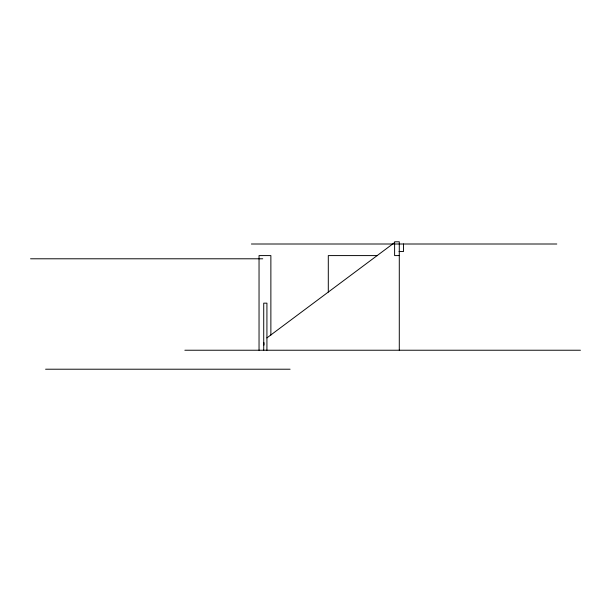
<?xml version="1.0" encoding="UTF-8"?>
<svg xmlns="http://www.w3.org/2000/svg" width="611" height="611" viewBox="0 0 611 611"><rect width="100%" height="100%" fill="white"/><g stroke="black" fill="none" stroke-linecap="round" stroke-linejoin="round"><path stroke-width="0.92" d="M266.923 337.898L394.607 242.552M251.396 244.003L556.789 244.003M398.998 251.549L403.474 251.549L403.474 243.957M377.552 255.589L328.298 255.589L328.298 292.066M399.288 255.589L394.607 255.589L394.607 241.788L399.288 241.788L399.288 350.233M30.55 258.789L262.738 258.789M184.85 350.233L580.45 350.233M45.588 369.212L290.095 369.212M270.872 335.095L270.872 255.589L259.041 255.589L259.041 350.233M266.923 350.233L266.923 303.155L263.723 303.155L263.723 350.233M263.967 342.641L263.967 345.108"/></g></svg>
